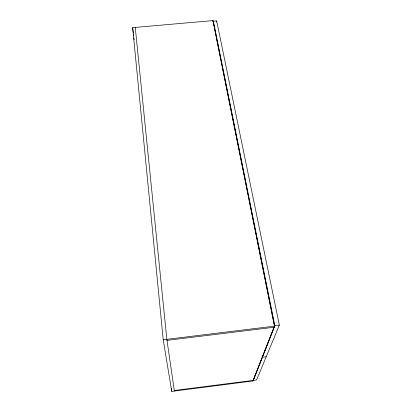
<?xml version="1.0" encoding="UTF-8"?>
<svg xmlns="http://www.w3.org/2000/svg" width="412" height="412" viewBox="0 0 412 412"><rect width="100%" height="100%" fill="white"/><g stroke="black" fill="none" stroke-linecap="round" stroke-linejoin="round"><path stroke-width="0.62" d="M212.886 21.62L213.009 20.6L132.649 27.64L163.214 339.771L171.747 391.4L252.989 380.966L274.567 326.124L213.009 20.6M213.303 23.757L213.395 21.208L216.666 20.919L279.351 325.125L256.599 379.957L174.297 390.494M216.609 22.197L216.666 20.919M252.901 380.982L274.449 326.139L212.922 20.605M253.292 380.379L274.845 325.676L213.395 21.208M262.398 357.266L266.214 356.787M274.845 325.676L279.351 325.125M163.214 339.771L274.567 326.124M166.994 340.384L274.124 327.246M174.379 391.06L166.839 339.328L135.254 27.413M132.649 27.64L133.272 32.723M133.431 33.995L133.668 35.901M133.9 37.806L134.137 39.712M171.423 388.202L171.747 391.4"/></g></svg>
